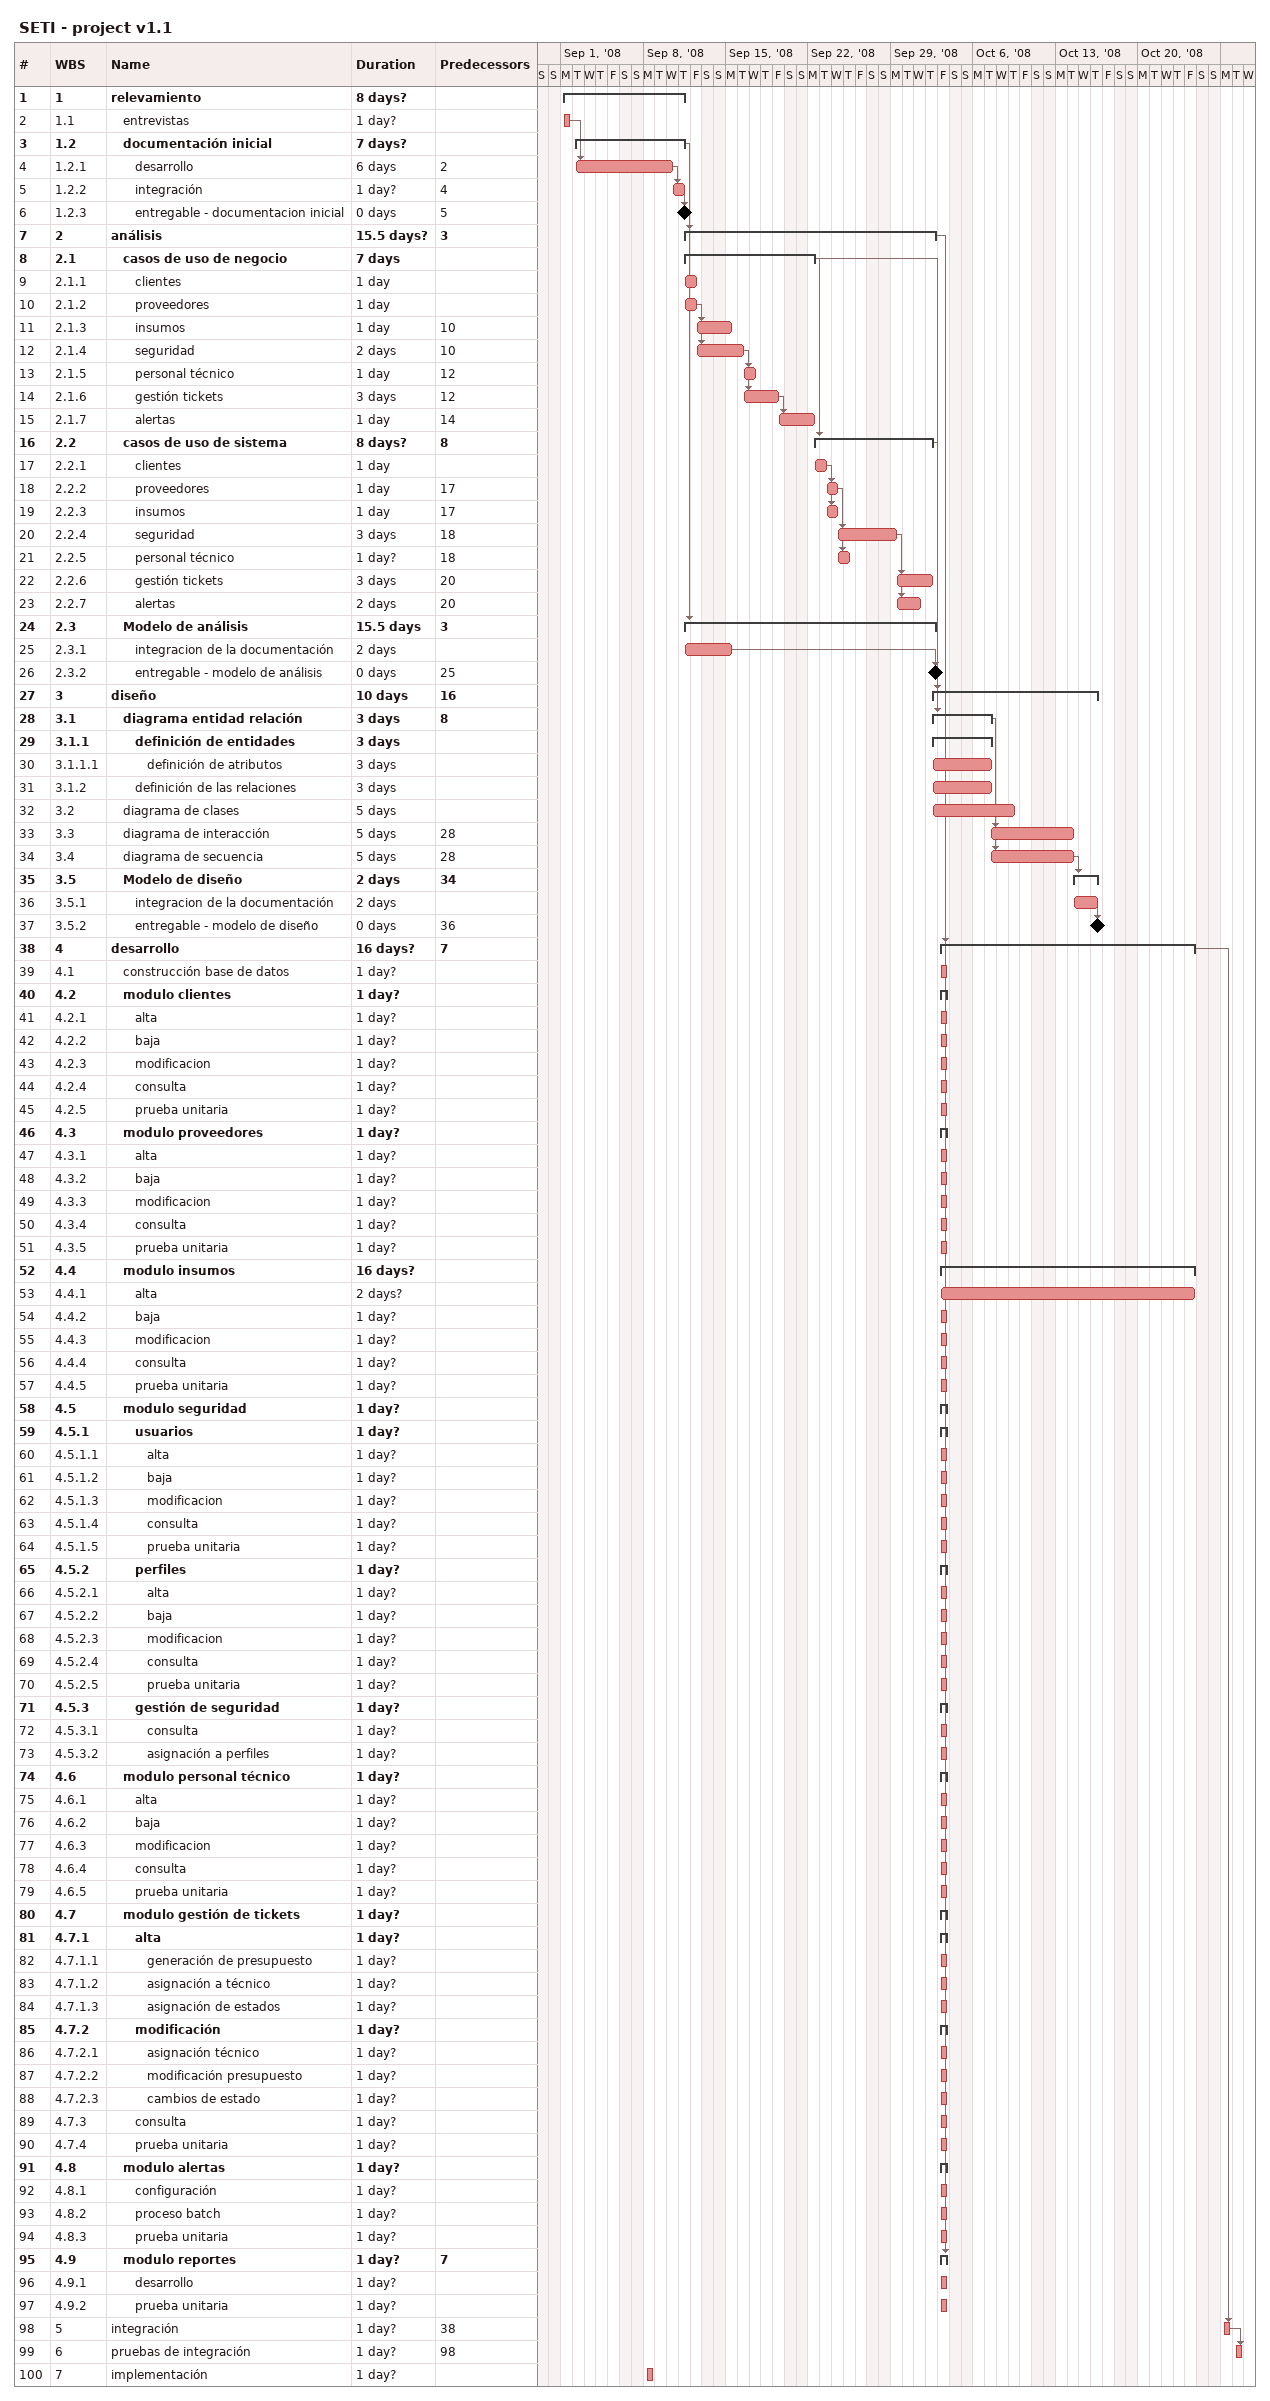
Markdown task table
SETI - project v1.1

| ID | WBS | Task | Duration | Start | Finish | Predecessors |
|---|---|---|---|---|---|---|
| 1 | 1 | **relevamiento** | 8d? | 2008-09-01 | 2008-09-11 |  |
| 2 | 1.1 | entrevistas | 1d? | 2008-09-01 | 2008-09-01 |  |
| 3 | 1.2 | **documentación inicial** | 7d? | 2008-09-02 | 2008-09-11 |  |
| 4 | 1.2.1 | desarrollo | 6d | 2008-09-02 | 2008-09-10 | 2 |
| 5 | 1.2.2 | integración | 1d? | 2008-09-10 | 2008-09-11 | 4 |
| 6 | 1.2.3 | entregable - documentacion inicial | 0d | 2008-09-11 | 2008-09-11 | 5 |
| 7 | 2 | **análisis** | 15.5d? | 2008-09-11 | 2008-10-02 | 3 |
| 8 | 2.1 | **casos de uso de negocio** | 7d | 2008-09-11 | 2008-09-22 |  |
| 9 | 2.1.1 | clientes | 1d | 2008-09-11 | 2008-09-12 |  |
| 10 | 2.1.2 | proveedores | 1d | 2008-09-11 | 2008-09-12 |  |
| 11 | 2.1.3 | insumos | 1d | 2008-09-12 | 2008-09-15 | 10 |
| 12 | 2.1.4 | seguridad | 2d | 2008-09-12 | 2008-09-16 | 10 |
| 13 | 2.1.5 | personal técnico | 1d | 2008-09-16 | 2008-09-17 | 12 |
| 14 | 2.1.6 | gestión tickets | 3d | 2008-09-16 | 2008-09-19 | 12 |
| 15 | 2.1.7 | alertas | 1d | 2008-09-19 | 2008-09-22 | 14 |
| 16 | 2.2 | **casos de uso de sistema** | 8d? | 2008-09-22 | 2008-10-02 | 8 |
| 17 | 2.2.1 | clientes | 1d | 2008-09-22 | 2008-09-23 |  |
| 18 | 2.2.2 | proveedores | 1d | 2008-09-23 | 2008-09-24 | 17 |
| 19 | 2.2.3 | insumos | 1d | 2008-09-23 | 2008-09-24 | 17 |
| 20 | 2.2.4 | seguridad | 3d | 2008-09-24 | 2008-09-29 | 18 |
| 21 | 2.2.5 | personal técnico | 1d? | 2008-09-24 | 2008-09-25 | 18 |
| 22 | 2.2.6 | gestión tickets | 3d | 2008-09-29 | 2008-10-02 | 20 |
| 23 | 2.2.7 | alertas | 2d | 2008-09-29 | 2008-10-01 | 20 |
| 24 | 2.3 | **Modelo de análisis** | 15.5d | 2008-09-11 | 2008-10-02 | 3 |
| 25 | 2.3.1 | integracion de la documentación | 2d | 2008-09-11 | 2008-09-15 |  |
| 26 | 2.3.2 | entregable - modelo de análisis | 0d | 2008-10-02 | 2008-10-02 | 25 |
| 27 | 3 | **diseño** | 10d | 2008-10-02 | 2008-10-16 | 16 |
| 28 | 3.1 | **diagrama entidad relación** | 3d | 2008-10-02 | 2008-10-07 | 8 |
| 29 | 3.1.1 | **definición de entidades** | 3d | 2008-10-02 | 2008-10-07 |  |
| 30 | 3.1.1.1 | definición de atributos | 3d | 2008-10-02 | 2008-10-07 |  |
| 31 | 3.1.2 | definición de las relaciones | 3d | 2008-10-02 | 2008-10-07 |  |
| 32 | 3.2 | diagrama de clases | 5d | 2008-10-02 | 2008-10-09 |  |
| 33 | 3.3 | diagrama de interacción | 5d | 2008-10-07 | 2008-10-14 | 28 |
| 34 | 3.4 | diagrama de secuencia | 5d | 2008-10-07 | 2008-10-14 | 28 |
| 35 | 3.5 | **Modelo de diseño** | 2d | 2008-10-14 | 2008-10-16 | 34 |
| 36 | 3.5.1 | integracion de la documentación | 2d | 2008-10-14 | 2008-10-16 |  |
| 37 | 3.5.2 | entregable - modelo de diseño | 0d | 2008-10-16 | 2008-10-16 | 36 |
| 38 | 4 | **desarrollo** | 16d? | 2008-10-03 | 2008-10-24 | 7 |
| 39 | 4.1 | construcción base de datos | 1d? | 2008-10-03 | 2008-10-03 |  |
| 40 | 4.2 | **modulo clientes** | 1d? | 2008-10-03 | 2008-10-03 |  |
| 41 | 4.2.1 | alta | 1d? | 2008-10-03 | 2008-10-03 |  |
| 42 | 4.2.2 | baja | 1d? | 2008-10-03 | 2008-10-03 |  |
| 43 | 4.2.3 | modificacion | 1d? | 2008-10-03 | 2008-10-03 |  |
| 44 | 4.2.4 | consulta | 1d? | 2008-10-03 | 2008-10-03 |  |
| 45 | 4.2.5 | prueba unitaria | 1d? | 2008-10-03 | 2008-10-03 |  |
| 46 | 4.3 | **modulo proveedores** | 1d? | 2008-10-03 | 2008-10-03 |  |
| 47 | 4.3.1 | alta | 1d? | 2008-10-03 | 2008-10-03 |  |
| 48 | 4.3.2 | baja | 1d? | 2008-10-03 | 2008-10-03 |  |
| 49 | 4.3.3 | modificacion | 1d? | 2008-10-03 | 2008-10-03 |  |
| 50 | 4.3.4 | consulta | 1d? | 2008-10-03 | 2008-10-03 |  |
| 51 | 4.3.5 | prueba unitaria | 1d? | 2008-10-03 | 2008-10-03 |  |
| 52 | 4.4 | **modulo insumos** | 16d? | 2008-10-03 | 2008-10-24 |  |
| 53 | 4.4.1 | alta | 2d? | 2008-10-03 | 2008-10-24 |  |
| 54 | 4.4.2 | baja | 1d? | 2008-10-03 | 2008-10-03 |  |
| 55 | 4.4.3 | modificacion | 1d? | 2008-10-03 | 2008-10-03 |  |
| 56 | 4.4.4 | consulta | 1d? | 2008-10-03 | 2008-10-03 |  |
| 57 | 4.4.5 | prueba unitaria | 1d? | 2008-10-03 | 2008-10-03 |  |
| 58 | 4.5 | **modulo seguridad** | 1d? | 2008-10-03 | 2008-10-03 |  |
| 59 | 4.5.1 | **usuarios** | 1d? | 2008-10-03 | 2008-10-03 |  |
| 60 | 4.5.1.1 | alta | 1d? | 2008-10-03 | 2008-10-03 |  |
| 61 | 4.5.1.2 | baja | 1d? | 2008-10-03 | 2008-10-03 |  |
| 62 | 4.5.1.3 | modificacion | 1d? | 2008-10-03 | 2008-10-03 |  |
| 63 | 4.5.1.4 | consulta | 1d? | 2008-10-03 | 2008-10-03 |  |
| 64 | 4.5.1.5 | prueba unitaria | 1d? | 2008-10-03 | 2008-10-03 |  |
| 65 | 4.5.2 | **perfiles** | 1d? | 2008-10-03 | 2008-10-03 |  |
| 66 | 4.5.2.1 | alta | 1d? | 2008-10-03 | 2008-10-03 |  |
| 67 | 4.5.2.2 | baja | 1d? | 2008-10-03 | 2008-10-03 |  |
| 68 | 4.5.2.3 | modificacion | 1d? | 2008-10-03 | 2008-10-03 |  |
| 69 | 4.5.2.4 | consulta | 1d? | 2008-10-03 | 2008-10-03 |  |
| 70 | 4.5.2.5 | prueba unitaria | 1d? | 2008-10-03 | 2008-10-03 |  |
| 71 | 4.5.3 | **gestión de seguridad** | 1d? | 2008-10-03 | 2008-10-03 |  |
| 72 | 4.5.3.1 | consulta | 1d? | 2008-10-03 | 2008-10-03 |  |
| 73 | 4.5.3.2 | asignación a perfiles | 1d? | 2008-10-03 | 2008-10-03 |  |
| 74 | 4.6 | **modulo personal técnico** | 1d? | 2008-10-03 | 2008-10-03 |  |
| 75 | 4.6.1 | alta | 1d? | 2008-10-03 | 2008-10-03 |  |
| 76 | 4.6.2 | baja | 1d? | 2008-10-03 | 2008-10-03 |  |
| 77 | 4.6.3 | modificacion | 1d? | 2008-10-03 | 2008-10-03 |  |
| 78 | 4.6.4 | consulta | 1d? | 2008-10-03 | 2008-10-03 |  |
| 79 | 4.6.5 | prueba unitaria | 1d? | 2008-10-03 | 2008-10-03 |  |
| 80 | 4.7 | **modulo gestión de tickets** | 1d? | 2008-10-03 | 2008-10-03 |  |
| 81 | 4.7.1 | **alta** | 1d? | 2008-10-03 | 2008-10-03 |  |
| 82 | 4.7.1.1 | generación de presupuesto | 1d? | 2008-10-03 | 2008-10-03 |  |
| 83 | 4.7.1.2 | asignación a técnico | 1d? | 2008-10-03 | 2008-10-03 |  |
| 84 | 4.7.1.3 | asignación de estados | 1d? | 2008-10-03 | 2008-10-03 |  |
| 85 | 4.7.2 | **modificación** | 1d? | 2008-10-03 | 2008-10-03 |  |
| 86 | 4.7.2.1 | asignación técnico | 1d? | 2008-10-03 | 2008-10-03 |  |
| 87 | 4.7.2.2 | modificación presupuesto | 1d? | 2008-10-03 | 2008-10-03 |  |
| 88 | 4.7.2.3 | cambios de estado | 1d? | 2008-10-03 | 2008-10-03 |  |
| 89 | 4.7.3 | consulta | 1d? | 2008-10-03 | 2008-10-03 |  |
| 90 | 4.7.4 | prueba unitaria | 1d? | 2008-10-03 | 2008-10-03 |  |
| 91 | 4.8 | **modulo alertas** | 1d? | 2008-10-03 | 2008-10-03 |  |
| 92 | 4.8.1 | configuración | 1d? | 2008-10-03 | 2008-10-03 |  |
| 93 | 4.8.2 | proceso batch | 1d? | 2008-10-03 | 2008-10-03 |  |
| 94 | 4.8.3 | prueba unitaria | 1d? | 2008-10-03 | 2008-10-03 |  |
| 95 | 4.9 | **modulo reportes** | 1d? | 2008-10-03 | 2008-10-03 | 7 |
| 96 | 4.9.1 | desarrollo | 1d? | 2008-10-03 | 2008-10-03 |  |
| 97 | 4.9.2 | prueba unitaria | 1d? | 2008-10-03 | 2008-10-03 |  |
| 98 | 5 | integración | 1d? | 2008-10-27 | 2008-10-27 | 38 |
| 99 | 6 | pruebas de integración | 1d? | 2008-10-28 | 2008-10-28 | 98 |
| 100 | 7 | implementación | 1d? | 2008-09-08 | 2008-09-08 |  |
